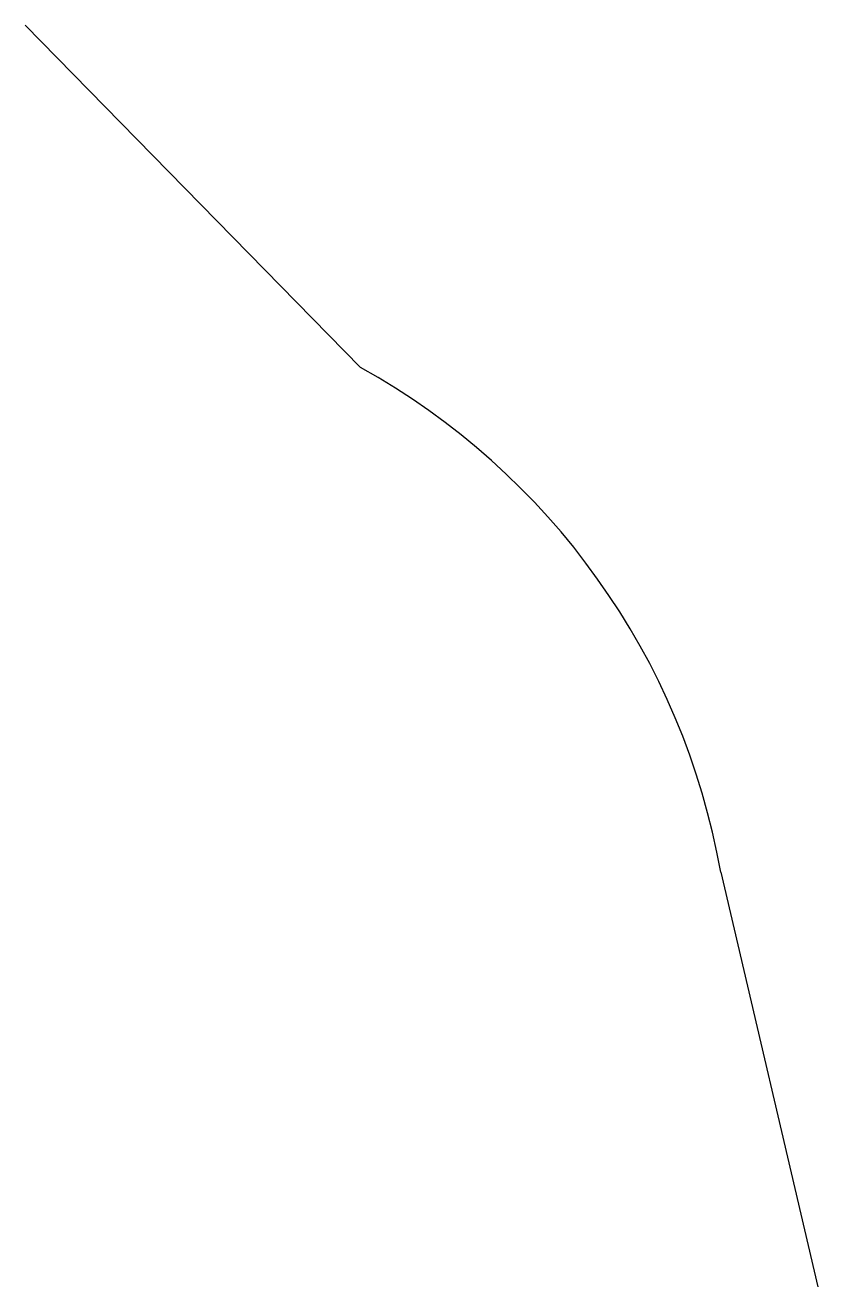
# Model space of a CAD drawing. Header units: millimetres. Extents: x 0 to 22, y -35 to 0.
import ezdxf

# ---------------------------------------------------------------- set-up
doc = ezdxf.new("R2010")
doc.units = ezdxf.units.MM
doc.header["$MEASUREMENT"] = 0
doc.layers.get('0').update_dxf_attribs({"lineweight": 25, "true_color": 0xffffff})

msp = doc.modelspace()

# ---------------------------------------------------------------- linework, layer by layer
for p, q in [((9.308, -9.495), (0, 0)), ((19.308, -23.495), (22, -35))]:
    msp.add_line(p, q)
msp.add_arc((-0.385, -26.989), 20, 10.0627, 61.0126)

doc.saveas('drawing.dxf')
